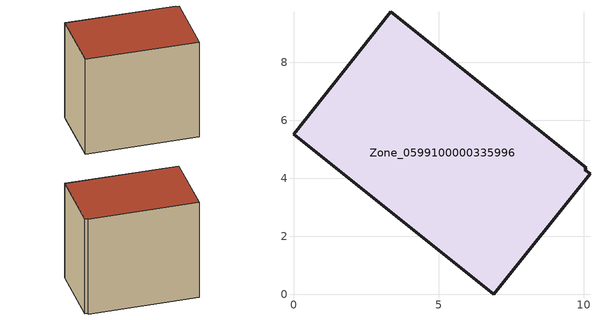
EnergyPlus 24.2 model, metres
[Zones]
Zone_0599100000335996
 floor ground (C_G): 0,5.51 3.36,9.74 10.09,4.36 10.05,4.3 10.22,4.16 6.91,0 z0.55
 wall outside (C_F): 3.36,9.74 0,5.51 6.91,0 10.22,4.16 10.05,4.3 10.09,4.36 3.36,9.74 z0.55:8.81
 roof outside (C_R): 10.22,4.16 10.05,4.3 10.09,4.36 3.36,9.74 0,5.51 6.91,0 z8.81
[BUILDING]
Pand.0599100000335996: North Axis=0; Terrain=City; Loads Convergence Tolerance Value=0.04; Temperature Convergence Tolerance Value=0.4; Solar Distribution=FullExterior; Maximum Number of Warmup Days=25; Minimum Number of Warmup Days=1
[Site:Location]
Rotterdam.The.Hague.AP_ZH_NLD Design_Conditions: Latitude=51.96; Longitude=4.45; Time Zone=1; Elevation=-4.5
[SITE:GROUNDTEMPERATURE:BUILDINGSURFACE]
18, 18, 18, 18, 18, 18, 18, 18, 18, 18, 18, 18
[MATERIAL] Thermal Absorptance=0.9; Solar Absorptance=0.7; Visible Absorptance=0.7
Name | Roughness | Thickness | Conductivity | Density | Specific Heat
G.TI.1975-1991 | MediumSmooth | 0.15 | 0.288461 | 540 | 1210
F.TI.1975-1991 | Rough | 0.3 | 0.230769 | 1920 | 840
R.TI.1975-1991 | MediumRough | 0.2 | 0.153846 | 1500 | 1000
[CONSTRUCTION]
C_G: G.TI.1975-1991
C_F: F.TI.1975-1991
C_R: R.TI.1975-1991
[ZONE]
Zone_0599100000335996: Type=1; Multiplier=1; Ceiling Height=Autocalculate; Volume=Autocalculate; Floor Area=autocalculate; Part of Total Floor Area=Yes
[ZONEINFILTRATION:DESIGNFLOWRATE]
Infil_Zone_0599100000335996: Zone or ZoneList or Space or SpaceList=Zone_0599100000335996; Schedule=AlwaysOn; Design Flow Rate Calculation Method=Flow/Area; Flow Rate per Floor Area=0.003; Constant Term Coefficient=1; Temperature Term Coefficient=0; Velocity Term Coefficient=0; Velocity Squared Term Coefficient=0
[HVACTEMPLATE:ZONE:IDEALLOADSAIRSYSTEM]
Zone_0599100000335996: Maximum Heating Supply Air Temperature=50; Minimum Cooling Supply Air Temperature=13; Maximum Heating Supply Air Humidity Ratio=0.0156; Minimum Cooling Supply Air Humidity Ratio=0.0077; Heating Limit=NoLimit; Cooling Limit=NoLimit; Dehumidification Control Type=ConstantSensibleHeatRatio; Cooling Sensible Heat Ratio=0.7; Dehumidification Setpoint=60; Humidification Control Type=None; Humidification Setpoint=30; Outdoor Air Method=None; Outdoor Air Flow Rate per Person=0.00944; Outdoor Air Flow Rate per Zone Floor Area=0; Outdoor Air Flow Rate per Zone=0; Demand Controlled Ventilation Type=None; Outdoor Air Economizer Type=NoEconomizer; Heat Recovery Type=None; Sensible Heat Recovery Effectiveness=0.7; Latent Heat Recovery Effectiveness=0.65
[ZONECONTROL:THERMOSTAT]
ThermostatControl_Zone_0599100000335996: Zone or ZoneList=Zone_0599100000335996; Control Type Schedule=DualSetpointControlType; Control 1=Thermostat_Zone_0599100000335996; Temperature Difference Between Cutout And Setpoint=0
[THERMOSTATSETPOINT:DUALSETPOINT]
Thermostat_Zone_0599100000335996: Heating Setpoint Temperature Schedule=HeatingSetpoint_Zone_0599100000335996; Cooling Setpoint Temperature Schedule=CoolingSetpoint_Zone_0599100000335996
[SCHEDULE:COMPACT]
HeatingSetpoint_Zone_0599100000335996: Through: 12/31, For: AllDays, Until: 24:00, 21
CoolingSetpoint_Zone_0599100000335996: Through: 12/31, For: AllDays, Until: 24:00, 24
DualSetpointControlType: Through: 12/31, For: AllDays, Until: 24:00, 4
AlwaysOn: Through: 12/31, For: AllDays, Until: 24:00, 1
